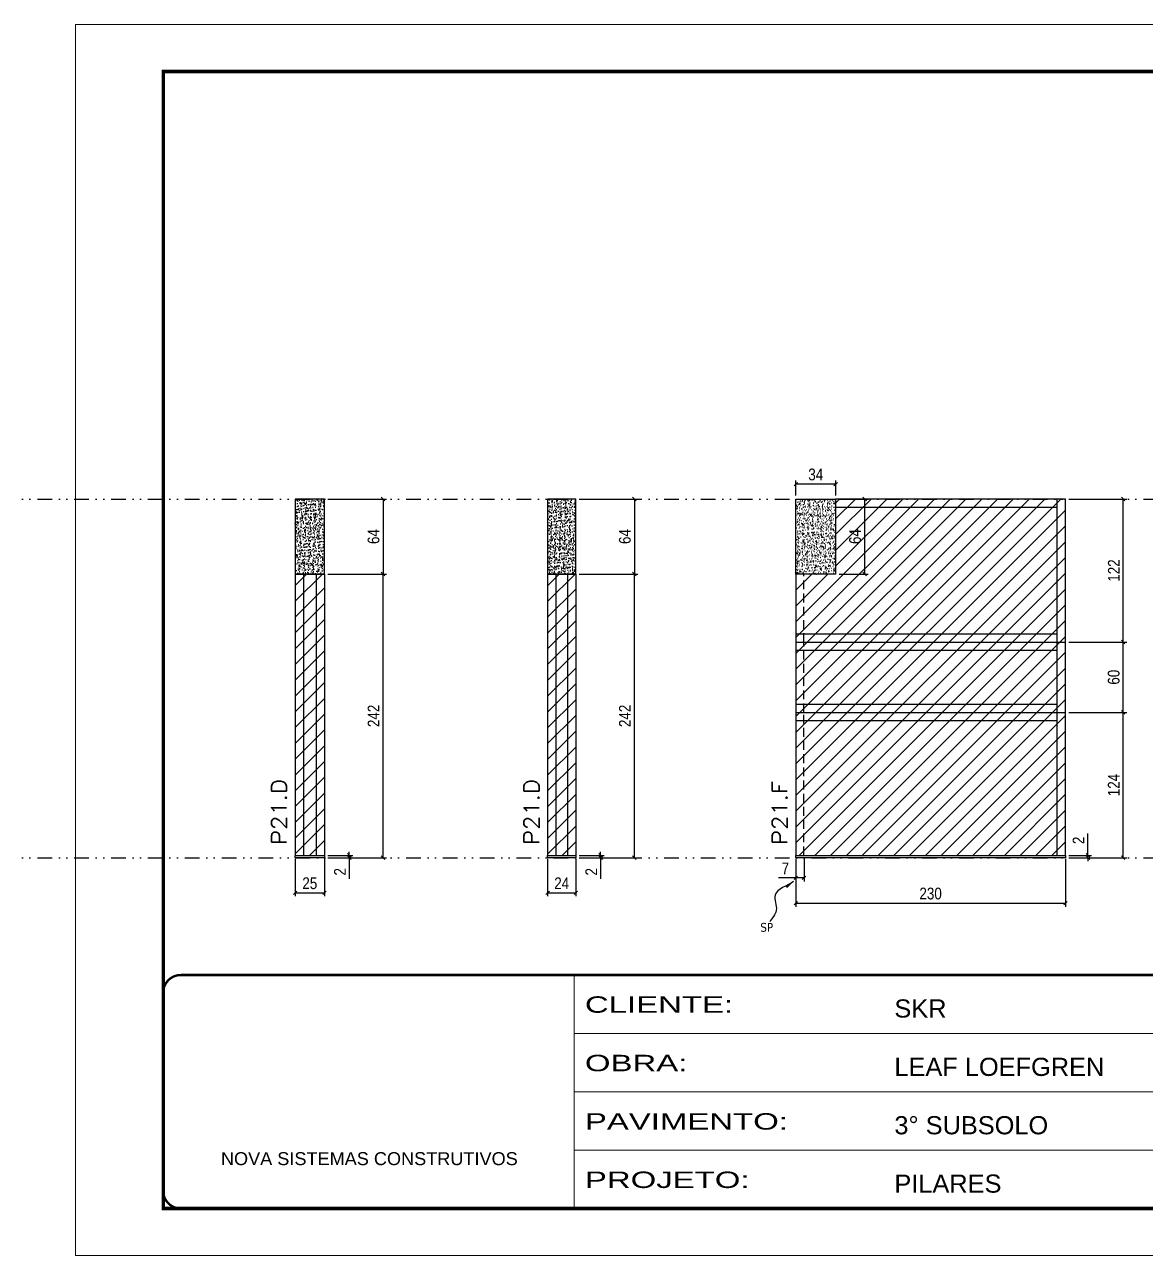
# Model space of a CAD drawing. Header units: millimetres. Extents: x 13777 to 27878, y -21631 to 6985.
# Drawn here: x 17540 to 18496, y -4402 to -3352 of the extents above; entities that cross this region are included whole.
import ezdxf

# ---------------------------------------------------------------- set-up
doc = ezdxf.new("R2010")
doc.units = ezdxf.units.MM
for name, pattern in [('CONTINUO', [0]), ('DASHED', [0.75, 0.5, -0.25]), ('DIVIDE2', [0.625, 0.25, -0.125, 0, -0.125, 0, -0.125]), ('HIDDEN', [0.375, 0.25, -0.125])]:
    doc.linetypes.add(name, pattern=pattern)
for name, color, linetype in [('COTA', 241, 'Continuous'), ('Nível', 160, 'Continuous'), ('Painéis', 200, 'Continuous'), ('SARR_2.2x7', 40, 'Continuous'), ('Sarrafo de Pressão', 42, 'HIDDEN'), ('texto', 7, 'Continuous')]:
    doc.layers.add(name, color=color, linetype=linetype)
for name, color, linetype, lineweight in [('Folhas', 255, 'Continuous', 9), ('Hachura', 251, 'Continuous', 9), ('SARRAFO DE PRESSAO', 251, 'DASHED', 9), ('Texto Seção', 7, 'Continuous', 15)]:
    doc.layers.add(name, color=color, linetype=linetype, lineweight=lineweight)
doc.styles.add('ARIAL', font='arial.ttf')
doc.styles.add('COTA TECNICA', font='techl___.ttf', dxfattribs={"height": 10})
doc.styles.add('COTA TECNICA-50', font='techl___.ttf', dxfattribs={"height": 10})
doc.styles.add('REGUA-120', font='ROMANS.shx', dxfattribs={"height": 15})
doc.styles.get("Standard").update_dxf_attribs({"font": 'arial.ttf'})
doc.styles.add('Tecnologia', font='')
doc.styles.get('Tecnologia').set_extended_font_data('Forgotten Futurist')
doc.dimstyles.new('COTA PAINEL-50', dxfattribs={"dimtxt": 10, "dimasz": 3, "dimexe": 3, "dimexo": 3, "dimgap": 3, "dimtad": 1, "dimdec": 1, "dimzin": 12, "dimdsep": 46, "dimtxsty": 'COTA TECNICA-50', "dimblk1": 'OBLIQUE', "dimblk2": 'OBLIQUE', "dimsah": 1, "dimcen": 0.9, "dimclrd": 4, "dimclre": 4, "dimclrt": 240, "dimadec": 1, "dimazin": 3, "dimtfac": 1, "dimtdec": 1, "dimtmove": 0, "dimatfit": 3, "dimfxl": 1, "dimtolj": 1, "dimtzin": 12, "dimarcsym": 0})
doc.dimstyles.new('PAINEL', dxfattribs={"dimtxt": 10, "dimasz": 3, "dimexe": 3, "dimexo": 3, "dimgap": 3, "dimtad": 1, "dimdec": 1, "dimzin": 12, "dimdsep": 46, "dimtxsty": 'COTA TECNICA', "dimblk1": 'OBLIQUE', "dimblk2": 'OBLIQUE', "dimsah": 1, "dimcen": 0.9, "dimclrd": 4, "dimclre": 4, "dimclrt": 240, "dimadec": 1, "dimazin": 3, "dimtfac": 1, "dimtdec": 1, "dimtmove": 0, "dimatfit": 3, "dimfxl": 1, "dimtolj": 1, "dimtzin": 12, "dimarcsym": 0})
doc.dimstyles.get("Standard").update_dxf_attribs({"dimtxt": 0.18, "dimasz": 0.18, "dimexe": 0.18, "dimexo": 0.0625, "dimgap": 0.09, "dimtad": 0, "dimtih": 1, "dimtoh": 1, "dimdec": 4, "dimzin": 0, "dimdsep": 46, "dimtxsty": 'Standard', "dimcen": 0.09, "dimadec": 0, "dimazin": 0, "dimtfac": 1, "dimtdec": 4, "dimtofl": 0, "dimtmove": 0, "dimatfit": 3, "dimfxl": 1, "dimtolj": 1, "dimtzin": 0, "dimarcsym": 0})

# ---------------------------------------------------------------- blocks, each defined once
blk = doc.blocks.new('9999999999')
at = {"color": 30, "linetype": 'CONTINUO'}
for p, q in [((98564.6, 34230.2), (98564.6, 34429.4)), ((98564.6, 34379.6), (99584, 34379.6)), ((98564.6, 34329.8), (99488, 34329.8)), ((99584, 34329.8), (99488, 34329.8)), ((99488, 34329.8), (99488, 34230.2)), ((98564.6, 34280), (99488, 34280))]:
    blk.add_line(p, q, dxfattribs=at)
at = {"color": 30, "linetype": 'CONTINUO', "const_width": 2}
blk.add_lwpolyline([(99584, 34230.2), (99584, 34414.4, 0.414214), (99569, 34429.4), (98229, 34429.4, 0.414214), (98214, 34414.4), (98214, 34245.2, 0.414214), (98229, 34230.2), (99584, 34230.2)], format="xyb", dxfattribs=at)
at = {"layer": 'Folhas'}
blk.add_lwpolyline([(98139, 34190.2), (99624, 34190.2), (99624, 35240.2), (98139, 35240.2)], close=True, dxfattribs=at)
at = {"layer": 'Folhas', "color": 30, "const_width": 3}
blk.add_lwpolyline([(98214, 34230.2), (99584, 34230.2), (99584, 35200.2), (98214, 35200.2)], close=True, dxfattribs=at)
at = {"color": 7, "linetype": 'Continuous', "ltscale": 5, "style": 'ARIAL'}
for s, height, p in [('SKR', 15.48, (98837.7, 34393.1)), ('LEAF LOEFGREN', 15.483, (98837.7, 34343.3)), ('3° SUBSOLO', 15.48, (98837.7, 34293.5)), ('NOVA SISTEMAS CONSTRUTIVOS', 11.059, (98263.2, 34267.2)), ('PILARES', 15.48, (98837.7, 34243.7))]:
    blk.add_text(s, height=height, dxfattribs=at).set_placement(p)
at = {"layer": 'Folhas', "color": 7, "style": 'Tecnologia', "width": 1.5}
for s, p in [('CLIENTE:', (98573.7, 34397.2)), ('OBRA:', (98573.7, 34347.3)), ('PAVIMENTO:', (98573.7, 34297.5)), ('PROJETO:', (98573.7, 34247.7))]:
    blk.add_text(s, height=14, dxfattribs=at).set_placement(p)
blk = doc.blocks.new('_Oblique')
at = {"color": 0, "linetype": 'ByBlock', "lineweight": -2}
blk.add_line((-0.5, -0.5), (0.5, 0.5), dxfattribs=at)
blk = doc.blocks.new('*D1857')
at = {"layer": 'COTA', "color": 4, "lineweight": -2, "transparency": 16777216}
for p, q in [((17986.4, -4064.2), (17986.4, -4096.1)), ((18010.4, -4064.2), (18010.4, -4096.1)), ((17986.4, -4093.1), (18010.4, -4093.1))]:
    blk.add_line(p, q, dxfattribs=at)
at = {"layer": 'Defpoints', "color": 0, "transparency": 16777216}
for p in [(17986.4, -4061.2), (18010.4, -4061.2), (18010.4, -4093.1)]:
    blk.add_point(p, dxfattribs=at)
at = {"layer": 'COTA', "color": 4, "lineweight": -2, "transparency": 16777216, "xscale": 3, "yscale": 3, "zscale": 3, "rotation": 180}
blk.add_blockref('_Oblique', (17986.4, -4093.1), dxfattribs=at)
at = {"layer": 'COTA', "color": 4, "lineweight": -2, "transparency": 16777216, "xscale": 3, "yscale": 3, "zscale": 3}
blk.add_blockref('_Oblique', (18010.4, -4093.1), dxfattribs=at)
at = {"layer": 'COTA', "color": 240, "transparency": 16777216, "insert": (17998.4, -4085), "char_height": 10, "attachment_point": 5, "style": 'COTA TECNICA'}
blk.add_mtext('\\A1;24', dxfattribs=at)
blk = doc.blocks.new('*D1858')
at = {"layer": 'COTA', "color": 4, "lineweight": -2, "transparency": 16777216}
for p, q in [((18013.4, -4061.2), (18034.6, -4061.2)), ((18013.4, -4063.2), (18034.6, -4063.2)), ((18031.6, -4061.2), (18031.6, -4058.2)), ((18031.6, -4061.2), (18031.6, -4063.2)), ((18031.6, -4063.2), (18031.6, -4081.3))]:
    blk.add_line(p, q, dxfattribs=at)
at = {"layer": 'Defpoints', "color": 0, "transparency": 16777216}
for p in [(18010.4, -4061.2), (18010.4, -4063.2), (18031.6, -4061.2)]:
    blk.add_point(p, dxfattribs=at)
at = {"layer": 'COTA', "color": 4, "lineweight": -2, "transparency": 16777216, "xscale": 3, "yscale": 3, "zscale": 3}
for p, rotation in [((18031.6, -4061.2), 270), ((18031.6, -4063.2), 90)]:
    blk.add_blockref('_Oblique', p, dxfattribs=dict(at, rotation=rotation))
at = {"layer": 'COTA', "color": 240, "transparency": 16777216, "insert": (18023.6, -4075.2), "char_height": 10, "attachment_point": 5, "rotation": 90, "style": 'COTA TECNICA-50'}
blk.add_mtext('\\A1;2', dxfattribs=at)
blk = doc.blocks.new('*D1875')
at = {"layer": 'COTA', "color": 4, "linetype": 'ByBlock', "lineweight": -2, "transparency": 16777216}
for p, q in [((18013.4, -3757.2), (18063.4, -3757.2)), ((18060.4, -3757.2), (18060.4, -3821.2)), ((18013.4, -3821.2), (18063.4, -3821.2))]:
    blk.add_line(p, q, dxfattribs=at)
at = {"layer": 'Defpoints', "color": 0, "linetype": 'ByBlock', "transparency": 16777216}
for p in [(18010.4, -3757.2), (18010.4, -3821.2), (18060.4, -3821.2)]:
    blk.add_point(p, dxfattribs=at)
at = {"layer": 'COTA', "color": 4, "linetype": 'ByBlock', "lineweight": -2, "transparency": 16777216, "xscale": 3, "yscale": 3, "zscale": 3}
for p, rotation in [((18060.4, -3757.2), 90), ((18060.4, -3821.2), 270)]:
    blk.add_blockref('_Oblique', p, dxfattribs=dict(at, rotation=rotation))
at = {"layer": 'COTA', "color": 240, "linetype": 'ByBlock', "transparency": 16777216, "insert": (18052.3, -3789.2), "char_height": 10, "attachment_point": 5, "rotation": 90, "style": 'COTA TECNICA'}
blk.add_mtext('\\A1;64', dxfattribs=at)
blk = doc.blocks.new('*D1859')
at = {"layer": 'COTA', "color": 4, "lineweight": -2, "transparency": 16777216}
for p, q in [((17771, -4064.2), (17771, -4096.1)), ((17796, -4064.2), (17796, -4096.1)), ((17771, -4093.1), (17796, -4093.1))]:
    blk.add_line(p, q, dxfattribs=at)
at = {"layer": 'Defpoints', "color": 0, "transparency": 16777216}
for p in [(17771, -4061.2), (17796, -4061.2), (17796, -4093.1)]:
    blk.add_point(p, dxfattribs=at)
at = {"layer": 'COTA', "color": 4, "lineweight": -2, "transparency": 16777216, "xscale": 3, "yscale": 3, "zscale": 3, "rotation": 180}
blk.add_blockref('_Oblique', (17771, -4093.1), dxfattribs=at)
at = {"layer": 'COTA', "color": 4, "lineweight": -2, "transparency": 16777216, "xscale": 3, "yscale": 3, "zscale": 3}
blk.add_blockref('_Oblique', (17796, -4093.1), dxfattribs=at)
at = {"layer": 'COTA', "color": 240, "transparency": 16777216, "insert": (17783.5, -4085), "char_height": 10, "attachment_point": 5, "style": 'COTA TECNICA'}
blk.add_mtext('\\A1;25', dxfattribs=at)
blk = doc.blocks.new('*D1860')
at = {"layer": 'COTA', "color": 4, "lineweight": -2, "transparency": 16777216}
for p, q in [((17799, -4061.2), (17820.2, -4061.2)), ((17799, -4063.2), (17820.2, -4063.2)), ((17817.2, -4061.2), (17817.2, -4058.2)), ((17817.2, -4061.2), (17817.2, -4063.2)), ((17817.2, -4063.2), (17817.2, -4081.3))]:
    blk.add_line(p, q, dxfattribs=at)
at = {"layer": 'Defpoints', "color": 0, "transparency": 16777216}
for p in [(17796, -4061.2), (17796, -4063.2), (17817.2, -4061.2)]:
    blk.add_point(p, dxfattribs=at)
at = {"layer": 'COTA', "color": 4, "lineweight": -2, "transparency": 16777216, "xscale": 3, "yscale": 3, "zscale": 3}
for p, rotation in [((17817.2, -4061.2), 270), ((17817.2, -4063.2), 90)]:
    blk.add_blockref('_Oblique', p, dxfattribs=dict(at, rotation=rotation))
at = {"layer": 'COTA', "color": 240, "transparency": 16777216, "insert": (17809.2, -4075.2), "char_height": 10, "attachment_point": 5, "rotation": 90, "style": 'COTA TECNICA-50'}
blk.add_mtext('\\A1;2', dxfattribs=at)
blk = doc.blocks.new('*D1876')
at = {"layer": 'COTA', "color": 4, "linetype": 'ByBlock', "lineweight": -2, "transparency": 16777216}
for p, q in [((17799, -3757.2), (17849, -3757.2)), ((17846, -3757.2), (17846, -3821.2)), ((17799, -3821.2), (17849, -3821.2))]:
    blk.add_line(p, q, dxfattribs=at)
at = {"layer": 'Defpoints', "color": 0, "linetype": 'ByBlock', "transparency": 16777216}
for p in [(17796, -3757.2), (17796, -3821.2), (17846, -3821.2)]:
    blk.add_point(p, dxfattribs=at)
at = {"layer": 'COTA', "color": 4, "linetype": 'ByBlock', "lineweight": -2, "transparency": 16777216, "xscale": 3, "yscale": 3, "zscale": 3}
for p, rotation in [((17846, -3757.2), 90), ((17846, -3821.2), 270)]:
    blk.add_blockref('_Oblique', p, dxfattribs=dict(at, rotation=rotation))
at = {"layer": 'COTA', "color": 240, "linetype": 'ByBlock', "transparency": 16777216, "insert": (17837.9, -3789.2), "char_height": 10, "attachment_point": 5, "rotation": 90, "style": 'COTA TECNICA'}
blk.add_mtext('\\A1;64', dxfattribs=at)
blk = doc.blocks.new('*D1861')
at = {"layer": 'COTA', "color": 4, "lineweight": -2, "transparency": 16777216}
for p, q in [((17799, -3821.2), (17849, -3821.2)), ((17846, -4063.2), (17846, -3821.2)), ((17799, -4063.2), (17849, -4063.2))]:
    blk.add_line(p, q, dxfattribs=at)
at = {"layer": 'Defpoints', "color": 0, "transparency": 16777216}
for p in [(17796, -3821.2), (17846, -3821.2), (17796, -4063.2)]:
    blk.add_point(p, dxfattribs=at)
at = {"layer": 'COTA', "color": 4, "lineweight": -2, "transparency": 16777216, "xscale": 3, "yscale": 3, "zscale": 3}
for p, rotation in [((17846, -3821.2), 90), ((17846, -4063.2), 270)]:
    blk.add_blockref('_Oblique', p, dxfattribs=dict(at, rotation=rotation))
at = {"layer": 'COTA', "color": 240, "transparency": 16777216, "insert": (17837.9, -3942.2), "char_height": 10, "attachment_point": 5, "rotation": 90, "style": 'COTA TECNICA-50'}
blk.add_mtext('\\A1;242', dxfattribs=at)
blk = doc.blocks.new('*D1862')
at = {"layer": 'COTA', "color": 4, "lineweight": -2, "transparency": 16777216}
for p, q in [((18198.1, -4064.2), (18198.1, -4105)), ((18428.1, -4064.2), (18428.1, -4105)), ((18198.1, -4102), (18428.1, -4102))]:
    blk.add_line(p, q, dxfattribs=at)
at = {"layer": 'Defpoints', "color": 0, "transparency": 16777216}
for p in [(18198.1, -4061.2), (18428.1, -4061.2), (18428.1, -4102)]:
    blk.add_point(p, dxfattribs=at)
at = {"layer": 'COTA', "color": 4, "lineweight": -2, "transparency": 16777216, "xscale": 3, "yscale": 3, "zscale": 3, "rotation": 180}
blk.add_blockref('_Oblique', (18198.1, -4102), dxfattribs=at)
at = {"layer": 'COTA', "color": 4, "lineweight": -2, "transparency": 16777216, "xscale": 3, "yscale": 3, "zscale": 3}
blk.add_blockref('_Oblique', (18428.1, -4102), dxfattribs=at)
at = {"layer": 'COTA', "color": 240, "transparency": 16777216, "insert": (18313.1, -4093.8), "char_height": 10, "attachment_point": 5, "style": 'COTA TECNICA'}
blk.add_mtext('\\A1;230', dxfattribs=at)
blk = doc.blocks.new('*D1863')
at = {"layer": 'COTA', "color": 4, "lineweight": -2, "transparency": 16777216}
for p, q in [((18198.1, -4066.2), (18198.1, -4083.4)), ((18205.1, -4064.2), (18205.1, -4083.4)), ((18198.1, -4080.4), (18183.3, -4080.4)), ((18205.1, -4080.4), (18198.1, -4080.4))]:
    blk.add_line(p, q, dxfattribs=at)
at = {"layer": 'Defpoints', "color": 0, "transparency": 16777216}
for p in [(18198.1, -4063.2), (18205.1, -4061.2), (18198.1, -4080.4)]:
    blk.add_point(p, dxfattribs=at)
at = {"layer": 'COTA', "color": 4, "lineweight": -2, "transparency": 16777216, "xscale": 3, "yscale": 3, "zscale": 3, "rotation": 180}
blk.add_blockref('_Oblique', (18198.1, -4080.4), dxfattribs=at)
at = {"layer": 'COTA', "color": 4, "lineweight": -2, "transparency": 16777216, "xscale": 3, "yscale": 3, "zscale": 3}
blk.add_blockref('_Oblique', (18205.1, -4080.4), dxfattribs=at)
at = {"layer": 'COTA', "color": 240, "transparency": 16777216, "insert": (18189.2, -4072.3), "char_height": 10, "attachment_point": 5, "style": 'COTA TECNICA-50'}
blk.add_mtext('\\A1;7', dxfattribs=at)
blk = doc.blocks.new('*D1864')
at = {"layer": 'COTA', "color": 4, "lineweight": -2, "transparency": 16777216}
for p, q in [((18447.3, -4061.2), (18447.3, -4042.4)), ((18431.1, -4061.2), (18450.3, -4061.2)), ((18431.1, -4063.2), (18450.3, -4063.2)), ((18447.3, -4063.2), (18447.3, -4061.2)), ((18447.3, -4063.2), (18447.3, -4066.2))]:
    blk.add_line(p, q, dxfattribs=at)
at = {"layer": 'Defpoints', "color": 0, "transparency": 16777216}
for p in [(18428.1, -4061.2), (18428.1, -4063.2), (18447.3, -4063.2)]:
    blk.add_point(p, dxfattribs=at)
at = {"layer": 'COTA', "color": 4, "lineweight": -2, "transparency": 16777216, "xscale": 3, "yscale": 3, "zscale": 3}
for p, rotation in [((18447.3, -4061.2), 270), ((18447.3, -4063.2), 90)]:
    blk.add_blockref('_Oblique', p, dxfattribs=dict(at, rotation=rotation))
at = {"layer": 'COTA', "color": 240, "transparency": 16777216, "insert": (18439.3, -4048.4), "char_height": 10, "attachment_point": 5, "rotation": 90, "style": 'COTA TECNICA-50'}
blk.add_mtext('\\A1;2', dxfattribs=at)
blk = doc.blocks.new('*D1865')
at = {"layer": 'COTA', "color": 4, "lineweight": -2, "transparency": 16777216}
for p, q in [((18431.1, -3879.2), (18480.4, -3879.2)), ((18477.4, -3939.2), (18477.4, -3879.2)), ((18431.1, -3939.2), (18480.4, -3939.2))]:
    blk.add_line(p, q, dxfattribs=at)
at = {"layer": 'Defpoints', "color": 0, "transparency": 16777216}
for p in [(18428.1, -3879.2), (18477.4, -3879.2), (18428.1, -3939.2)]:
    blk.add_point(p, dxfattribs=at)
at = {"layer": 'COTA', "color": 4, "lineweight": -2, "transparency": 16777216, "xscale": 3, "yscale": 3, "zscale": 3}
for p, rotation in [((18477.4, -3879.2), 90), ((18477.4, -3939.2), 270)]:
    blk.add_blockref('_Oblique', p, dxfattribs=dict(at, rotation=rotation))
at = {"layer": 'COTA', "color": 240, "transparency": 16777216, "insert": (18469.3, -3909.2), "char_height": 10, "attachment_point": 5, "rotation": 90, "style": 'COTA TECNICA-50'}
blk.add_mtext('\\A1;60', dxfattribs=at)
blk = doc.blocks.new('*D1850')
at = {"layer": 'COTA', "color": 4, "lineweight": -2, "transparency": 16777216}
for p, q in [((18431.1, -3757.2), (18480.4, -3757.2)), ((18477.4, -3879.2), (18477.4, -3757.2)), ((18431.1, -3879.2), (18480.4, -3879.2))]:
    blk.add_line(p, q, dxfattribs=at)
at = {"layer": 'Defpoints', "color": 0, "transparency": 16777216}
for p in [(18428.1, -3757.2), (18477.4, -3757.2), (18428.1, -3879.2)]:
    blk.add_point(p, dxfattribs=at)
at = {"layer": 'COTA', "color": 4, "lineweight": -2, "transparency": 16777216, "xscale": 3, "yscale": 3, "zscale": 3}
for p, rotation in [((18477.4, -3757.2), 90), ((18477.4, -3879.2), 270)]:
    blk.add_blockref('_Oblique', p, dxfattribs=dict(at, rotation=rotation))
at = {"layer": 'COTA', "color": 240, "transparency": 16777216, "insert": (18469.4, -3818.2), "char_height": 10, "attachment_point": 5, "rotation": 90, "style": 'COTA TECNICA'}
blk.add_mtext('\\A1;122', dxfattribs=at)
blk = doc.blocks.new('*D1867')
at = {"layer": 'COTA', "color": 4, "lineweight": -2, "transparency": 16777216}
for p, q in [((18235.1, -3757.2), (18259.8, -3757.2)), ((18256.8, -3757.2), (18256.8, -3821.2)), ((18235.1, -3821.2), (18259.8, -3821.2))]:
    blk.add_line(p, q, dxfattribs=at)
at = {"layer": 'Defpoints', "color": 0, "transparency": 16777216}
for p in [(18232.1, -3757.2), (18232.1, -3821.2), (18256.8, -3821.2)]:
    blk.add_point(p, dxfattribs=at)
at = {"layer": 'COTA', "color": 4, "lineweight": -2, "transparency": 16777216, "xscale": 3, "yscale": 3, "zscale": 3}
for p, rotation in [((18256.8, -3757.2), 90), ((18256.8, -3821.2), 270)]:
    blk.add_blockref('_Oblique', p, dxfattribs=dict(at, rotation=rotation))
at = {"layer": 'COTA', "color": 240, "transparency": 16777216, "insert": (18248.7, -3789.2), "char_height": 10, "attachment_point": 5, "rotation": 90, "style": 'COTA TECNICA'}
blk.add_mtext('\\A1;64', dxfattribs=at)
blk = doc.blocks.new('*D1868')
at = {"layer": 'COTA', "color": 4, "lineweight": -2, "transparency": 16777216}
for p, q in [((18198.1, -3754.2), (18198.1, -3741.5)), ((18232.1, -3744.5), (18198.1, -3744.5)), ((18232.1, -3754.2), (18232.1, -3741.5))]:
    blk.add_line(p, q, dxfattribs=at)
at = {"layer": 'Defpoints', "color": 0, "transparency": 16777216}
for p in [(18198.1, -3744.5), (18198.1, -3757.2), (18232.1, -3757.2)]:
    blk.add_point(p, dxfattribs=at)
at = {"layer": 'COTA', "color": 4, "lineweight": -2, "transparency": 16777216, "xscale": 3, "yscale": 3, "zscale": 3, "rotation": 180}
blk.add_blockref('_Oblique', (18198.1, -3744.5), dxfattribs=at)
at = {"layer": 'COTA', "color": 4, "lineweight": -2, "transparency": 16777216, "xscale": 3, "yscale": 3, "zscale": 3}
blk.add_blockref('_Oblique', (18232.1, -3744.5), dxfattribs=at)
at = {"layer": 'COTA', "color": 240, "transparency": 16777216, "insert": (18215.1, -3736.3), "char_height": 10, "attachment_point": 5, "style": 'COTA TECNICA'}
blk.add_mtext('\\A1;34', dxfattribs=at)
blk = doc.blocks.new('*D1869')
at = {"layer": 'COTA', "color": 4, "lineweight": -2, "transparency": 16777216}
for p, q in [((18431.1, -3939.2), (18480.4, -3939.2)), ((18477.4, -4063.2), (18477.4, -3939.2)), ((18431.1, -4063.2), (18480.4, -4063.2))]:
    blk.add_line(p, q, dxfattribs=at)
at = {"layer": 'Defpoints', "color": 0, "transparency": 16777216}
for p in [(18428.1, -3939.2), (18477.4, -3939.2), (18428.1, -4063.2)]:
    blk.add_point(p, dxfattribs=at)
at = {"layer": 'COTA', "color": 4, "lineweight": -2, "transparency": 16777216, "xscale": 3, "yscale": 3, "zscale": 3}
for p, rotation in [((18477.4, -3939.2), 90), ((18477.4, -4063.2), 270)]:
    blk.add_blockref('_Oblique', p, dxfattribs=dict(at, rotation=rotation))
at = {"layer": 'COTA', "color": 240, "transparency": 16777216, "insert": (18469.3, -4001.2), "char_height": 10, "attachment_point": 5, "rotation": 90, "style": 'COTA TECNICA'}
blk.add_mtext('\\A1;124', dxfattribs=at)
blk = doc.blocks.new('*D1866')
at = {"layer": 'COTA', "color": 4, "lineweight": -2, "transparency": 16777216}
for p, q in [((18013.4, -3821.2), (18063.4, -3821.2)), ((18060.4, -4063.2), (18060.4, -3821.2)), ((18013.4, -4063.2), (18063.4, -4063.2))]:
    blk.add_line(p, q, dxfattribs=at)
at = {"layer": 'Defpoints', "color": 0, "transparency": 16777216}
for p in [(18010.4, -3821.2), (18060.4, -3821.2), (18010.4, -4063.2)]:
    blk.add_point(p, dxfattribs=at)
at = {"layer": 'COTA', "color": 4, "lineweight": -2, "transparency": 16777216, "xscale": 3, "yscale": 3, "zscale": 3}
for p, rotation in [((18060.4, -3821.2), 90), ((18060.4, -4063.2), 270)]:
    blk.add_blockref('_Oblique', p, dxfattribs=dict(at, rotation=rotation))
at = {"layer": 'COTA', "color": 240, "transparency": 16777216, "insert": (18052.3, -3942.2), "char_height": 10, "attachment_point": 5, "rotation": 90, "style": 'COTA TECNICA-50'}
blk.add_mtext('\\A1;242', dxfattribs=at)

msp = doc.modelspace()

# ---------------------------------------------------------------- hatches: boundary and pattern name
at = {"layer": 'COTA'}
h = msp.add_hatch(dxfattribs=at)
h.set_pattern_fill('AR-CONC', color=256, scale=0.03)
h.set_pattern_definition([(50, (3170, -30), (5.4655401, -0.4781726), [0.5715, -6.2865]), (355, (3170, -30), (-1.0573026, 5.7317054), [0.4572, -5.0292175]), (100.451445, (3170.4555, -30.04), (4.4082374, 5.2535326), [0.4857003, -5.3427073]), (46.1842, (3170, -28.476), (8.1323712, -1.2612698), [0.85725, -9.42975]), (96.63556, (3170.678, -28.581), (7.122124, 7.4227837), [0.7285507, -8.0140682]), (351.18415, (3170, -28.476), (7.122124, 7.4227837), [0.685799, -7.543792]), (21, (3170.762, -28.857), (4.5484317, -3.067956), [0.5715, -6.2865]), (326, (3170.762, -28.857), (1.8540609, 5.525639), [0.4572, -5.0292]), (71.451445, (3171.141, -29.1127), (6.4024926, 2.457683), [0.4857003, -5.3426981]), (37.5, (3170, -30), (0.0926581, 2.53665117), [0, -4.96824, 0, -5.1054, 0, -5.04825]), (7.5, (3170, -30), (2.00458988, 3.00541724), [0, -2.91084, 0, -4.85394, 0, -1.92405]), (327.5, (3168.3007, -30), (4.06771786, -0.17186232), [0, -1.905, 0, -5.9436, 0, -7.8867]), (317.5, (3167.5387, -30), (4.4438754, 0.7627947), [0, -2.4765, 0, -3.94716, 0, -5.6007])])
h.paths.add_polyline_path([(17796, -3757.17), (17771, -3757.17), (17771, -3821.19), (17796, -3821.19)])
h = msp.add_hatch(dxfattribs=at)
h.set_pattern_fill('AR-CONC', color=256, scale=0.03)
h.set_pattern_definition([(50, (2308.5183, -8070.0258), (5.4655401, -0.4781726), [0.5715, -6.2865]), (355, (2308.5183, -8070.026), (-1.0573026, 5.7317054), [0.4572, -5.0292175]), (100.451445, (2308.974, -8070.0656), (4.4082374, 5.2535326), [0.4857003, -5.3427073]), (46.1842, (2308.518, -8068.502), (8.1323712, -1.2612698), [0.85725, -9.42975]), (96.63556, (2309.196, -8068.607), (7.122124, 7.4227837), [0.7285507, -8.0140682]), (351.18415, (2308.518, -8068.502), (7.122124, 7.4227837), [0.685799, -7.543792]), (21, (2309.2803, -8068.8828), (4.5484317, -3.067956), [0.5715, -6.2865]), (326, (2309.2803, -8068.883), (1.8540609, 5.525639), [0.4572, -5.0292]), (71.451445, (2309.6593, -8069.1384), (6.4024926, 2.457683), [0.4857003, -5.3426981]), (37.5, (2308.5183, -8070.0258), (0.0926581, 2.53665117), [0, -4.96824, 0, -5.1054, 0, -5.04825]), (7.5, (2308.5183, -8070.0258), (2.00458988, 3.00541724), [0, -2.91084, 0, -4.85394, 0, -1.92405]), (327.5, (2306.819, -8070.0258), (4.06771786, -0.17186232), [0, -1.905, 0, -5.9436, 0, -7.8867]), (317.5, (2306.057, -8070.0258), (4.44387544, 0.7627947), [0, -2.4765, 0, -3.94716, 0, -5.6007])])
h.paths.add_polyline_path([(18010.38, -3757.17), (17986.38, -3757.17), (17986.38, -3821.19), (18010.38, -3821.19)])
h = msp.add_hatch(dxfattribs=at)
h.set_pattern_fill('AR-CONC', color=256, scale=0.03)
h.set_pattern_definition([(50, (1154.651, -1178.575), (5.4655401, -0.4781726), [0.5715, -6.2865]), (355, (1154.651, -1178.575), (-1.0573026, 5.7317054), [0.4572, -5.0292175]), (100.451445, (1155.1067, -1178.615), (4.4082374, 5.2535326), [0.4857003, -5.3427073]), (46.1842, (1154.651, -1177.051), (8.1323712, -1.2612698), [0.85725, -9.42975]), (96.63556, (1155.329, -1177.156), (7.122124, 7.4227837), [0.7285507, -8.0140682]), (351.18415, (1154.651, -1177.051), (7.122124, 7.4227837), [0.685799, -7.543792]), (21, (1155.413, -1177.432), (4.5484317, -3.067956), [0.5715, -6.2865]), (326, (1155.413, -1177.432), (1.8540609, 5.525639), [0.4572, -5.0292]), (71.451445, (1155.792, -1177.688), (6.4024926, 2.457683), [0.4857003, -5.3426981]), (37.5, (1154.6512, -1178.5751), (0.0926581, 2.53665117), [0, -4.96824, 0, -5.1054, 0, -5.04825]), (7.5, (1154.6512, -1178.575), (2.00458988, 3.00541724), [0, -2.91084, 0, -4.85394, 0, -1.92405]), (327.5, (1152.952, -1178.5751), (4.06771786, -0.17186232), [0, -1.905, 0, -5.9436, 0, -7.8867]), (317.5, (1152.19, -1178.575), (4.44387544, 0.7627947), [0, -2.4765, 0, -3.94716, 0, -5.6007])])
h.paths.add_polyline_path([(18232.05, -3757.17), (18198.05, -3757.17), (18198.05, -3821.17), (18232.05, -3821.17)])
at = {"layer": 'Hachura', "linetype": 'ByBlock'}
h = msp.add_hatch(dxfattribs=at)
h.set_pattern_fill('ANSI31', color=256, scale=3)
h.set_pattern_definition([(45, (1585, 0), (-6.735192, 6.735192), [])])
h.paths.add_polyline_path([(17771, -4061.17), (17796, -4061.17), (17796, -3821.19), (17771, -3821.19)])
h.paths.add_polyline_path([(17986.38, -4061.17), (18010.38, -4061.17), (18010.38, -3821.19), (17986.38, -3821.19)])
h.paths.add_polyline_path([(18428.05, -3879.17), (18428.05, -3757.17), (18232.05, -3757.17), (18232.05, -3821.17), (18198.05, -3821.17), (18198.05, -3879.17)])
h.paths.add_polyline_path([(18198.05, -3879.17), (18198.05, -3939.17), (18428.05, -3939.17), (18428.05, -3879.17)])
h.paths.add_polyline_path([(18198.05, -3939.17), (18198.05, -4061.17), (18428.05, -4061.17), (18428.05, -3939.17)])
h.paths.add_polyline_path([(18757.25, -3939.17), (18635.25, -3939.17), (18635.25, -4061.17), (18757.25, -4061.17)])
h.paths.add_polyline_path([(18757.25, -3939.17), (18757.25, -4061.17), (18901.25, -4061.17), (18901.25, -3939.17)])
h.paths.add_polyline_path([(18757.25, -3939.17), (18901.25, -3939.17), (18901.25, -3821.17), (18757.25, -3821.17)])
h.paths.add_polyline_path([(18757.25, -3821.17), (18635.25, -3821.17), (18635.25, -3939.17), (18757.25, -3939.17)])
h.paths.add_polyline_path([(18757.25, -3821.17), (18757.25, -3794.17), (18635.25, -3794.17), (18635.25, -3821.17)])
h.paths.add_polyline_path([(18867.25, -3821.17), (18867.25, -3794.17), (18757.25, -3794.17), (18757.25, -3821.17)])

# ---------------------------------------------------------------- linework, layer by layer
at = {"layer": 'COTA'}
for p, q in [((18198.05, -3821.17), (18198.05, -3757.17)), ((18198.05, -3757.17), (18232.05, -3757.17))]:
    msp.add_line(p, q, dxfattribs=at)
at = {"layer": 'COTA', "linetype": 'ByBlock'}
for points in [[(17771, -3821.19), (17796, -3821.19), (17796, -3757.17), (17771, -3757.17)], [(17986.38, -3821.19), (18010.38, -3821.19), (18010.38, -3757.17), (17986.38, -3757.17)]]:
    msp.add_lwpolyline(points, close=True, dxfattribs=at)
at = {"layer": 'Nível', "color": 4, "linetype": 'DIVIDE2', "ltscale": 50}
for p, q in [((13777.11, -3757.17), (21531.15, -3757.17)), ((13777.11, -4063.17), (21531.15, -4063.17))]:
    msp.add_line(p, q, dxfattribs=at)
at = {"layer": 'Painéis'}
for p, q in [((18428.05, -3757.17), (18232.05, -3757.17)), ((18232.05, -3757.17), (18232.05, -3821.17)), ((18428.05, -4061.17), (18428.05, -3757.17)), ((17771, -3821.19), (17771, -4061.17)), ((17771, -3821.19), (17796, -3821.19)), ((17796, -3821.19), (17771, -3821.19)), ((17796, -3821.19), (17796, -4061.17)), ((17986.38, -3821.19), (17986.38, -4061.17)), ((17986.38, -3821.19), (18010.38, -3821.19)), ((18010.38, -3821.19), (17986.38, -3821.19)), ((18010.38, -3821.19), (18010.38, -4061.17)), ((18198.05, -3821.17), (18198.05, -4061.17)), ((18232.05, -3821.17), (18198.05, -3821.17)), ((18198.05, -3879.17), (18428.05, -3879.17)), ((18198.05, -3939.17), (18428.05, -3939.17)), ((17771, -4061.17), (17796, -4061.17)), ((17771, -4061.17), (17796, -4061.17)), ((17771, -4063.17), (17771, -4061.17)), ((17796, -4063.17), (17771, -4063.17)), ((17796, -4061.17), (17796, -4063.17)), ((17986.38, -4061.17), (18010.38, -4061.17)), ((17986.38, -4061.17), (18010.38, -4061.17)), ((17986.38, -4063.17), (17986.38, -4061.17)), ((18010.38, -4063.17), (17986.38, -4063.17)), ((18010.38, -4061.17), (18010.38, -4063.17))]:
    msp.add_line(p, q, dxfattribs=at)
msp.add_lwpolyline([(18198.05, -4061.17), (18428.05, -4061.17), (18428.05, -4063.17), (18198.05, -4063.17)], close=True, dxfattribs=at)
at = {"layer": 'SARR_2.2x7'}
for p, q in [((18421.05, -3879.17), (18421.05, -3757.17)), ((18232.05, -3764.17), (18421.05, -3764.17)), ((17778, -3821.19), (17778, -4061.17)), ((17789, -3821.19), (17789, -4061.17)), ((17993.38, -3821.19), (17993.38, -4061.17)), ((18003.38, -3821.19), (18003.38, -4061.17)), ((18198.05, -3872.17), (18421.05, -3872.17)), ((18421.05, -3939.17), (18421.05, -3879.17)), ((18421.05, -3879.17), (18421.05, -3879.17)), ((18198.05, -3886.17), (18421.05, -3886.17)), ((18198.05, -3932.17), (18421.05, -3932.17)), ((18198.05, -3946.17), (18421.05, -3946.17)), ((18421.05, -4061.17), (18421.05, -3939.17))]:
    msp.add_line(p, q, dxfattribs=at)
at = {"layer": 'Sarrafo de Pressão', "ltscale": 30}
for p, q in [((18205.05, -3879.17), (18205.05, -3821.17)), ((18205.05, -3939.17), (18205.05, -3879.17)), ((18205.05, -3879.17), (18205.05, -3879.17)), ((18205.05, -4061.17), (18205.05, -3939.17))]:
    msp.add_line(p, q, dxfattribs=at)

# ---------------------------------------------------------------- block references
at = {"layer": 'SARRAFO DE PRESSAO', "color": 6, "linetype": 'ByBlock'}
msp.add_blockref('9999999999', (-80555.51, -38592.65), dxfattribs=at)

# ---------------------------------------------------------------- texts
at = {"layer": 'texto', "color": 0, "insert": (18173.27, -4122.66), "char_height": 7.5, "attachment_point": 5}
msp.add_mtext('{\\fTahoma|b0|i0|c0|p34;\\C4;SP}', dxfattribs=at)
at = {"layer": 'Texto Seção', "style": 'REGUA-120', "width": 1.1}
for s, p in [('P21.D', (17763.75, -4052.4)), ('P21.D', (17979.13, -4052.4)), ('P21.F', (18190.8, -4052.4))]:
    msp.add_text(s, height=13, rotation=90, dxfattribs=at).set_placement(p)

# ---------------------------------------------------------------- dimensions: what is measured, and where the dimension line sits
at = {"layer": 'COTA'}
for base, p1, p2, angle, dimstyle, picture, middle in [((18198.05, -3744.52), (18232.05, -3757.17), (18198.05, -3757.17), 180, 'PAINEL', '*D1868', (18215.05, -3736.3)), ((18256.79, -3821.17), (18232.05, -3757.17), (18232.05, -3821.17), 90, 'PAINEL', '*D1867', (18248.69, -3789.17)), ((18477.42, -3757.17), (18428.05, -3879.17), (18428.05, -3757.17), 90, 'PAINEL', '*D1850', (18469.36, -3818.17)), ((17845.99, -3821.19), (17796, -4063.17), (17796, -3821.19), 90, 'COTA PAINEL-50', '*D1861', (17837.92, -3942.18)), ((18060.37, -3821.19), (18010.38, -4063.17), (18010.38, -3821.19), 90, 'COTA PAINEL-50', '*D1866', (18052.3, -3942.18)), ((18477.42, -3879.17), (18428.05, -3939.17), (18428.05, -3879.17), 90, 'COTA PAINEL-50', '*D1865', (18469.32, -3909.17)), ((18477.42, -3939.17), (18428.05, -4063.17), (18428.05, -3939.17), 90, 'PAINEL', '*D1869', (18469.34, -4001.17)), ((18198.05, -4080.41), (18205.05, -4061.17), (18198.05, -4063.17), 180, 'COTA PAINEL-50', '*D1863', (18189.18, -4072.33))]:
    dim = msp.add_linear_dim(base=base, p1=p1, p2=p2, angle=angle, dimstyle=dimstyle, dxfattribs=at)
    dim.commit()
    dim.dimension.update_dxf_attribs({"geometry": picture, "text_midpoint": middle})
at = {"layer": 'COTA', "linetype": 'ByBlock'}
for base, p1, p2, picture, middle in [((17845.99, -3821.19), (17796, -3757.17), (17796, -3821.19), '*D1876', (17837.89, -3789.18)), ((18060.37, -3821.19), (18010.38, -3757.17), (18010.38, -3821.19), '*D1875', (18052.27, -3789.18))]:
    dim = msp.add_linear_dim(base=base, p1=p1, p2=p2, angle=90, dimstyle='PAINEL', dxfattribs=at)
    dim.commit()
    dim.dimension.update_dxf_attribs({"geometry": picture, "text_midpoint": middle})
at = {"layer": 'COTA'}
for base, p1, p2, picture, middle in [((18447.31, -4063.17), (18428.05, -4061.17), (18428.05, -4063.17), '*D1864', (18447.31, -4048.42)), ((17817.19, -4061.17), (17796, -4063.17), (17796, -4061.17), '*D1860', (17817.19, -4075.22)), ((18031.58, -4061.17), (18010.38, -4063.17), (18010.38, -4061.17), '*D1858', (18031.58, -4075.22))]:
    dim = msp.add_linear_dim(base=base, p1=p1, p2=p2, angle=90, dimstyle='COTA PAINEL-50', dxfattribs=at)
    dim.commit()
    dim.dimension.update_dxf_attribs({"geometry": picture, "text_midpoint": middle, "dimtype": 160})
for base, p1, p2, picture, middle in [((17796, -4093.06), (17771, -4061.17), (17796, -4061.17), '*D1859', (17783.5, -4084.95)), ((18010.38, -4093.06), (17986.38, -4061.17), (18010.38, -4061.17), '*D1857', (17998.38, -4084.99)), ((18428.05, -4101.99), (18198.05, -4061.17), (18428.05, -4061.17), '*D1862', (18313.05, -4093.77))]:
    dim = msp.add_linear_dim(base=base, p1=p1, p2=p2, dimstyle='PAINEL', override={"dimarcsym": 2}, dxfattribs=at)
    dim.commit()
    dim.dimension.update_dxf_attribs({"geometry": picture, "text_midpoint": middle})

# ---------------------------------------------------------------- leaders
at = {"layer": 'COTA', "path_type": 1}
msp.add_leader([(18196.22, -4083.35), (18180.44, -4095.18), (18181.36, -4108.19), (18175.81, -4117.97)], dimstyle='Standard', override={"dimasz": 8}, dxfattribs=at)

doc.saveas('drawing.dxf')
